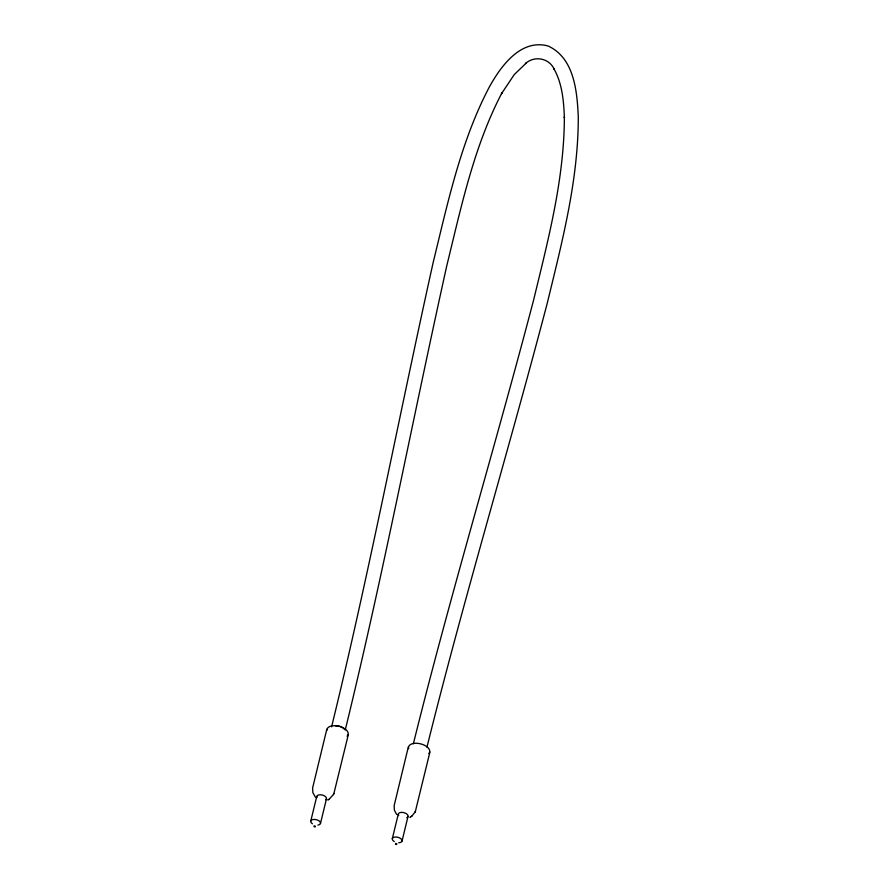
<?xml version="1.0" encoding="UTF-8"?>
<svg xmlns="http://www.w3.org/2000/svg" width="889" height="889" viewBox="0 0 889 889"><rect width="100%" height="100%" fill="white"/><g stroke="black" fill="none" stroke-linecap="round" stroke-linejoin="round"><path stroke-width="1.33" d="M331.597 726.824C369.302 572.816 398.817 416.985 433.221 262.244C447.789 202.77 460.646 141.673 489.306 87.033C500.796 66.331 520.61 38.594 548.046 45.972C574.25 57.941 577.117 91.334 578.261 116.548L578.283 117.504C578.261 180.545 562.048 242.119 547.313 302.971C508.419 451.379 463.88 598.253 426.953 747.171M345.221 730.069C382.937 576.039 412.463 420.197 446.856 265.433C461.235 206.904 473.781 146.741 501.918 92.9L501.474 93.745L514.253 74.576L526.132 63.141L525.455 63.541C534.5 55.396 549.002 58.007 554.191 69.153L553.791 68.531C562.293 83.422 563.704 101.013 564.393 117.781L564.371 116.837C564.282 178.956 548.213 239.619 533.722 299.582C494.829 447.978 450.29 594.841 413.374 743.76M326.808 729.258L312.606 788.032L312.861 792.666L315.462 797.222M310.761 821.103L316.751 796.444M320.484 823.447L326.474 798.789M348.366 734.458L333.875 793.61M408.362 746.849L394.149 805.623L394.416 810.257L396.672 814.468M392.316 838.694L398.305 814.035M402.039 841.038L408.029 816.38M429.92 752.05L415.43 811.213M329.052 799.311L333.497 794.477M333.442 794.61L333.931 793.477M411.985 815.98L415.052 812.068M414.985 812.213L415.485 811.068M412.107 815.891L410.596 816.902M327.763 799.922L328.441 799.622M328.319 799.689L329.186 799.244M409.873 817.28L410.74 816.835M314.106 825.837L315.328 826.125M315.117 826.937L313.95 826.67M395.661 843.428L396.883 843.728M396.672 844.539L395.483 844.25M335.453 725.824A7.001 3.745 13.3 0 1 344.432 729.369M312.461 823.825A5.001 2.678 13.7 0 1 312.328 819.691A5.001 2.678 13.7 0 1 319.651 821.403A5.001 2.678 13.7 0 1 317.873 825.081M316.917 797.6A5.001 2.678 13.7 0 1 322.229 795.01A5.001 2.678 13.7 0 1 325.807 799.744M326.952 730.336A10.868 5.812 13.7 0 1 338.787 726.18A10.868 5.812 13.7 0 1 347.832 735.225M347.588 735.603A10.868 5.812 13.7 0 1 347.043 736.203M394.316 841.594A5.001 2.678 13.7 0 1 393.871 837.282A5.001 2.678 13.7 0 1 401.406 839.216A5.001 2.678 13.7 0 1 398.717 842.728M398.694 815.569A5.001 2.678 13.7 0 1 403.206 812.49A5.001 2.678 13.7 0 1 407.607 817.124M407.218 817.436A5.001 2.678 13.7 0 1 406.74 817.691M408.651 748.705A10.868 5.812 13.7 0 1 420.475 743.804A10.868 5.812 13.7 0 1 428.831 753.561"/></g></svg>
